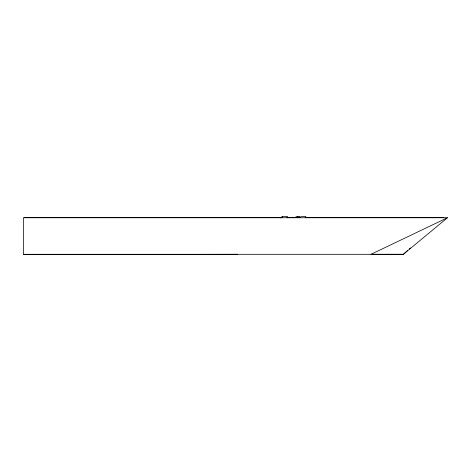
<?xml version="1.0" encoding="UTF-8"?>
<svg xmlns="http://www.w3.org/2000/svg" width="471" height="471" viewBox="0 0 471 471"><rect width="100%" height="100%" fill="white"/><g stroke="black" fill="none" stroke-linecap="round" stroke-linejoin="round"><path stroke-width="0.71" d="M407.68 250.384L403.359 254.305L23.55 254.305L23.55 217.755L447.45 217.755L403.359 254.305L371.001 254.293L447.45 217.755M409.299 248.912L410.382 247.929M280.239 217.832L282.423 217.52M24.021 254.305L24.021 254.652L237.584 254.293M295.912 216.348L299.615 216.348L299.615 217.52M282.365 216.419L287.475 216.419L287.475 217.885M300.639 216.419L305.75 216.419L305.75 217.755M281.735 216.583L282.518 216.583M24.021 217.52L282.518 217.52M286.827 217.52L300.775 217.52M305.179 217.52L443.876 217.52M24.021 254.652L237.578 254.652L235.235 254.305M189.878 254.575L237.578 254.652M297.796 216.348L297.796 217.52"/></g></svg>
